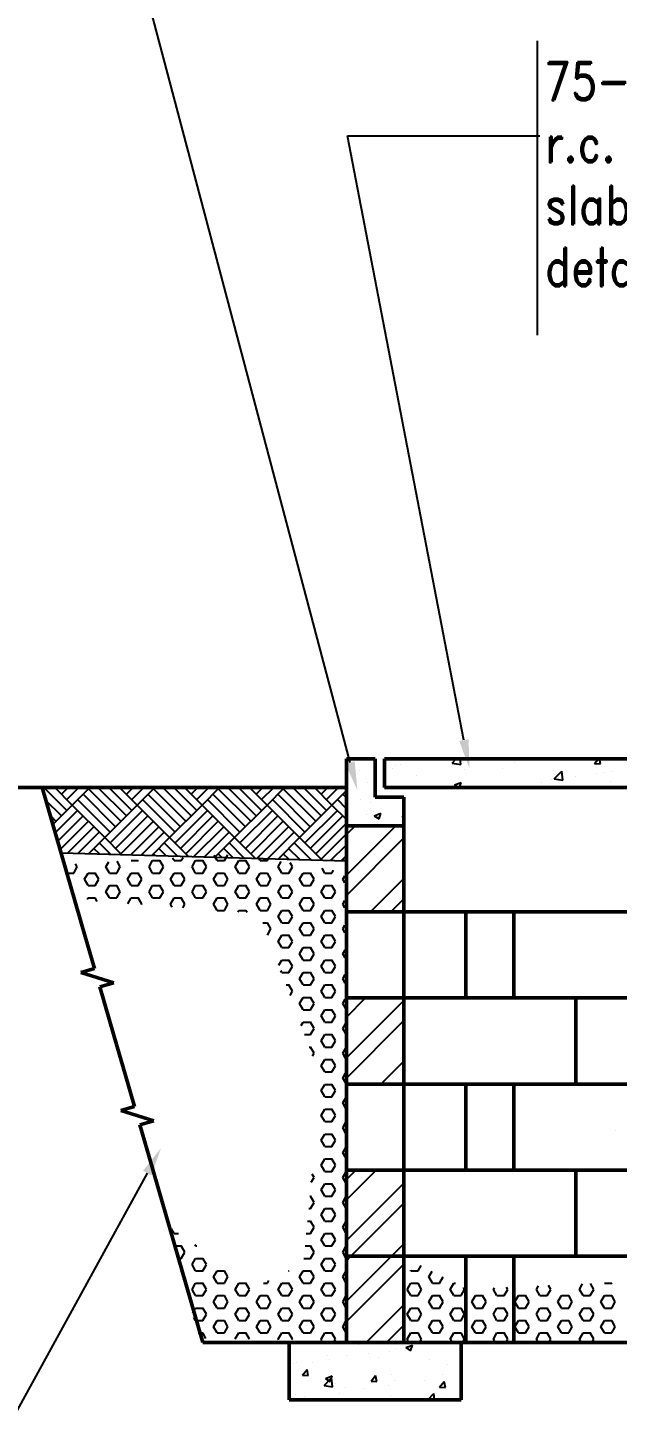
# Model space of a CAD drawing. Header units: inches. Extents: x 23 to 2032867, y 13 to 664695.
# Drawn here: x 1244426 to 1246951, y 499411 to 505325 of the extents above; entities that cross this region are included whole.
import ezdxf

# ---------------------------------------------------------------- set-up
doc = ezdxf.new("R2010")
doc.units = ezdxf.units.IN
doc.header["$MEASUREMENT"] = 0
doc.layers.add('PLUMBING', color=8, linetype='Continuous')
doc.layers.add('TXT2', color=7, linetype='Continuous', lineweight=0)
doc.layers.add('WALLS', color=7, linetype='Continuous', lineweight=50)
doc.styles.add('RomanS', font='romans.shx')
doc.styles.add('TXT1', font='romand__.ttf', dxfattribs={"width": 0.8, "height": 100})

msp = doc.modelspace()

# ---------------------------------------------------------------- linework, layer by layer
for p, q in [((1245806.108, 502179.453), (1244889.215, 505643.282)), ((1246608.714, 504008.205), (1246608.714, 505268.36)), ((1245795.86, 504862.194), (1246619.135, 504862.194)), ((1246293.706, 502275.06), (1245795.86, 504862.194)), ((1244593.514, 501974.124), (1244495.232, 502072.406)), ((1244616.679, 501997.288), (1244541.561, 502072.406)), ((1244547.185, 502066.783), (1244552.808, 502072.406)), ((1244570.349, 502043.618), (1244599.137, 502072.406)), ((1244593.514, 502020.453), (1244645.467, 502072.406)), ((1244616.679, 501997.288), (1244691.797, 502072.406)), ((1244825.162, 501927.794), (1244686.173, 502066.783)), ((1244848.327, 501950.959), (1244726.88, 502072.406)), ((1244871.492, 501974.124), (1244773.21, 502072.406)), ((1244894.657, 501997.288), (1244819.539, 502072.406)), ((1244848.327, 502043.618), (1244877.115, 502072.406)), ((1244871.492, 502020.453), (1244923.445, 502072.406)), ((1244894.657, 501997.288), (1244969.774, 502072.406)), ((1245103.14, 501927.794), (1244964.151, 502066.783)), ((1245126.305, 501950.959), (1245004.858, 502072.406)), ((1245149.47, 501974.124), (1245051.187, 502072.406)), ((1245172.635, 501997.288), (1245097.517, 502072.406)), ((1245126.305, 502043.618), (1245155.093, 502072.406)), ((1245149.47, 502020.453), (1245201.423, 502072.406)), ((1245172.635, 501997.288), (1245247.752, 502072.406)), ((1245381.118, 501927.794), (1245242.129, 502066.783)), ((1245404.283, 501950.959), (1245282.836, 502072.406)), ((1245427.448, 501974.124), (1245329.165, 502072.406)), ((1245450.612, 501997.288), (1245375.495, 502072.406)), ((1245404.283, 502043.618), (1245433.071, 502072.406)), ((1245427.448, 502020.453), (1245479.4, 502072.406)), ((1245450.612, 501997.288), (1245525.73, 502072.406)), ((1245659.096, 501927.794), (1245520.107, 502066.783)), ((1245682.261, 501950.959), (1245560.813, 502072.406)), ((1245705.425, 501974.124), (1245607.143, 502072.406)), ((1245728.59, 501997.288), (1245653.473, 502072.406)), ((1245682.261, 502043.618), (1245711.049, 502072.406)), ((1245705.425, 502020.453), (1245757.378, 502072.406)), ((1245728.59, 501997.288), (1245790.489, 502059.187)), ((1244570.349, 501950.959), (1244504.057, 502017.252)), ((1244778.833, 501881.464), (1244639.844, 502020.453)), ((1244801.998, 501904.629), (1244663.009, 502043.618)), ((1245056.811, 501881.464), (1244917.822, 502020.453)), ((1245079.975, 501904.629), (1244940.986, 502043.618)), ((1245334.788, 501881.464), (1245195.799, 502020.453)), ((1245357.953, 501904.629), (1245218.964, 502043.618)), ((1245612.766, 501881.464), (1245473.777, 502020.453)), ((1245635.931, 501904.629), (1245496.942, 502043.618)), ((1245790.489, 501981.719), (1245751.755, 502020.453)), ((1244547.185, 501927.794), (1244522.956, 501952.022)), ((1244533.842, 501914.451), (1244616.679, 501997.288)), ((1244544.25, 501878.53), (1244639.844, 501974.124)), ((1244554.658, 501842.608), (1244663.009, 501950.959)), ((1244755.668, 501858.299), (1244616.679, 501997.288)), ((1244755.668, 501858.299), (1244894.657, 501997.288)), ((1244778.833, 501835.135), (1244917.822, 501974.124)), ((1244801.998, 501811.97), (1244940.986, 501950.959)), ((1245033.646, 501858.299), (1244894.657, 501997.288)), ((1245033.646, 501858.299), (1245172.635, 501997.288)), ((1245056.811, 501835.135), (1245195.799, 501974.124)), ((1245079.975, 501811.97), (1245218.964, 501950.959)), ((1245311.624, 501858.299), (1245172.635, 501997.288)), ((1245311.624, 501858.299), (1245450.612, 501997.288)), ((1245334.788, 501835.135), (1245473.777, 501974.124)), ((1245357.953, 501811.97), (1245496.942, 501950.959)), ((1245589.601, 501858.299), (1245450.612, 501997.288)), ((1245589.601, 501858.299), (1245728.59, 501997.288)), ((1245612.766, 501835.135), (1245751.755, 501974.124)), ((1245635.931, 501811.97), (1245774.92, 501950.959)), ((1245790.489, 501935.39), (1245728.59, 501997.288)), ((1244565.066, 501806.686), (1244686.173, 501927.794)), ((1244597.194, 501792.485), (1244709.338, 501904.629)), ((1244642.218, 501791.179), (1244732.503, 501881.464)), ((1244825.162, 501788.805), (1244964.151, 501927.794)), ((1244867.337, 501784.65), (1244987.316, 501904.629)), ((1244912.361, 501783.344), (1245010.481, 501881.464)), ((1245103.14, 501788.805), (1245242.129, 501927.794)), ((1245137.48, 501776.815), (1245265.294, 501904.629)), ((1245182.504, 501775.51), (1245288.459, 501881.464)), ((1245381.118, 501788.805), (1245520.107, 501927.794)), ((1245407.623, 501768.981), (1245543.272, 501904.629)), ((1245452.647, 501767.675), (1245566.437, 501881.464)), ((1245659.096, 501788.805), (1245790.489, 501920.198)), ((1245790.489, 501697.483), (1246001.612, 501908.606)), ((1245790.489, 501871.219), (1245827.876, 501908.606)), ((1244687.241, 501789.873), (1244755.668, 501858.299)), ((1244780.469, 501787.169), (1244732.503, 501835.135)), ((1244828.182, 501785.785), (1244755.668, 501858.299)), ((1244957.385, 501782.038), (1245033.646, 501858.299)), ((1245066.749, 501778.867), (1245010.481, 501835.135)), ((1245114.462, 501777.483), (1245033.646, 501858.299)), ((1245227.528, 501774.204), (1245311.624, 501858.299)), ((1245353.029, 501770.564), (1245288.459, 501835.135)), ((1245400.743, 501769.18), (1245311.624, 501858.299)), ((1245497.671, 501766.369), (1245589.601, 501858.299)), ((1245639.31, 501762.261), (1245566.437, 501835.135)), ((1245687.023, 501760.878), (1245589.601, 501858.299)), ((1245682.261, 501765.64), (1245790.489, 501873.869)), ((1245722.79, 501759.84), (1245790.489, 501827.539)), ((1245790.489, 501610.615), (1246036.189, 501856.315)), ((1244568.943, 501793.304), (1245790.489, 501757.877)), ((1244732.755, 501788.553), (1244709.338, 501811.97)), ((1244971.322, 501781.634), (1244964.151, 501788.805)), ((1245019.036, 501780.25), (1244987.316, 501811.97)), ((1245052.95, 501759.37), (1245046.552, 501770.45)), ((1245083.662, 501759.37), (1245091.586, 501773.093)), ((1245237.225, 501759.37), (1245224.787, 501780.912)), ((1245257.603, 501773.332), (1245242.129, 501788.805)), ((1245305.316, 501771.948), (1245265.294, 501811.97)), ((1245267.937, 501759.37), (1245282.324, 501784.289)), ((1245421.5, 501759.37), (1245413.789, 501772.725)), ((1245452.212, 501759.37), (1245455.807, 501765.595)), ((1245543.883, 501765.029), (1245520.107, 501788.805)), ((1245591.597, 501763.645), (1245543.272, 501811.97)), ((1245767.814, 501758.534), (1245790.489, 501781.209)), ((1244868.675, 501759.37), (1244868.317, 501759.988)), ((1244868.675, 501759.37), (1244899.387, 501759.37)), ((1244899.387, 501759.37), (1244900.847, 501761.898)), ((1244960.812, 501759.37), (1244991.525, 501759.37)), ((1245052.95, 501759.37), (1245083.662, 501759.37)), ((1245145.087, 501759.37), (1245175.8, 501759.37)), ((1245237.225, 501759.37), (1245267.937, 501759.37)), ((1245329.362, 501759.37), (1245360.075, 501759.37)), ((1245421.5, 501759.37), (1245452.212, 501759.37)), ((1245893.666, 501540.056), (1246036.189, 501682.579)), ((1245980.534, 501540.056), (1246036.189, 501595.711)), ((1245790.489, 501089.407), (1245872.589, 501171.506)), ((1245790.489, 500915.67), (1246036.189, 501161.37)), ((1245790.489, 500828.802), (1246036.189, 501074.502)), ((1245938.379, 500802.956), (1246036.189, 500900.766)), ((1244937.801, 500421.857), (1244191.209, 499065.291)), ((1245790.489, 500394.462), (1245830.433, 500434.406)), ((1245790.489, 500307.594), (1245917.301, 500434.406)), ((1245790.489, 500133.858), (1246036.189, 500379.558)), ((1245809.355, 500065.856), (1246036.189, 500292.69)), ((1245983.091, 500065.856), (1246036.189, 500118.954)), ((1245790.489, 499873.254), (1245983.091, 500065.856)), ((1245790.489, 499786.385), (1246036.189, 500032.085)), ((1245875.146, 499697.306), (1246036.189, 499858.349)), ((1245962.014, 499697.306), (1246036.189, 499771.481))]:
    msp.add_line(p, q)
at = {"color": 0}
for p, q in [((1245802.149, 502182.192), (1245802.149, 502182.192)), ((1246228.703, 502194.288), (1246228.703, 502194.288)), ((1246243.562, 502176.951), (1246261.126, 502195.256)), ((1246243.562, 502176.951), (1246279.982, 502171.302)), ((1246279.994, 502171.298), (1246277.207, 502195.256)), ((1246509.248, 502180.936), (1246509.248, 502180.936)), ((1246808.808, 502191.016), (1246808.808, 502191.016)), ((1246853.202, 502175.748), (1246869.571, 502195.256)), ((1246877.69, 502173.603), (1246873.696, 502195.256)), ((1245845.827, 502147.193), (1245845.827, 502147.193)), ((1245989.888, 502153.295), (1245989.888, 502153.295)), ((1246000.918, 502167.611), (1246000.918, 502167.611)), ((1246020.749, 502172.955), (1246020.749, 502172.955)), ((1246089.718, 502124.018), (1246089.718, 502124.018)), ((1246239.35, 502163.719), (1246239.35, 502163.719)), ((1246296.559, 502150.234), (1246296.559, 502150.234)), ((1246457.95, 502154.483), (1246457.95, 502154.483)), ((1246676.55, 502145.247), (1246676.55, 502145.247)), ((1246680.597, 502109.171), (1246712.493, 502142.412)), ((1246717.029, 502103.518), (1246712.505, 502142.408)), ((1246770.55, 502121.606), (1246770.55, 502121.606)), ((1246853.202, 502175.748), (1246877.679, 502173.607)), ((1246862.724, 502132.967), (1246862.724, 502132.967)), ((1246895.15, 502136.01), (1246895.15, 502136.01)), ((1246925.64, 502142.024), (1246925.64, 502142.024)), ((1244825.162, 502066.783), (1244830.786, 502072.406)), ((1245103.14, 502066.783), (1245108.763, 502072.406)), ((1245381.118, 502066.783), (1245386.741, 502072.406)), ((1245659.096, 502066.783), (1245664.719, 502072.406)), ((1245879.465, 502095.185), (1245879.465, 502095.185)), ((1246253.826, 502083.481), (1246282.498, 502094.487)), ((1246253.826, 502083.481), (1246270.245, 502072.406)), ((1246275.102, 502072.406), (1246282.51, 502094.484)), ((1246409.416, 502074.061), (1246409.416, 502074.061)), ((1246623.91, 502091.974), (1246623.91, 502091.974)), ((1246668.036, 502108.109), (1246668.036, 502108.109)), ((1246680.597, 502109.171), (1246717.017, 502103.522)), ((1246714.521, 502073.449), (1246714.521, 502073.449)), ((1246921.362, 502099.665), (1246921.362, 502099.665)), ((1245790.489, 502028.049), (1245774.92, 502043.618)), ((1245852.936, 502019.809), (1245852.936, 502019.809)), ((1245893.191, 502006.099), (1245893.191, 502006.099)), ((1245874.486, 501958.865), (1245874.486, 501958.865)), ((1245907.465, 501968.995), (1245907.465, 501968.995)), ((1245909.755, 501951.404), (1245938.427, 501962.41)), ((1245909.755, 501951.404), (1245930.124, 501937.665)), ((1245930.136, 501937.662), (1245938.439, 501962.408)), ((1246028.867, 501944.817), (1246036.189, 501953.543)), ((1246028.867, 501944.817), (1246036.189, 501944.176)), ((1245782.45, 501758.11), (1245774.92, 501765.64)), ((1244579.636, 501737.501), (1244582.949, 501743.239)), ((1244601.73, 501706.174), (1244622.975, 501706.174)), ((1244622.975, 501706.174), (1244638.331, 501732.772)), ((1244638.331, 501732.772), (1244630.671, 501746.04)), ((1244669.043, 501679.576), (1244684.4, 501706.174)), ((1244684.4, 501706.174), (1244715.112, 501706.174)), ((1244730.468, 501679.576), (1244715.112, 501706.174)), ((1244761.181, 501732.772), (1244773.688, 501754.434)), ((1244776.537, 501706.174), (1244761.181, 501732.772)), ((1244776.537, 501706.174), (1244807.25, 501706.174)), ((1244807.25, 501706.174), (1244822.606, 501732.772)), ((1244822.606, 501732.772), (1244808.906, 501756.501)), ((1244853.318, 501679.576), (1244868.675, 501706.174)), ((1244868.675, 501706.174), (1244899.387, 501706.174)), ((1244914.743, 501679.576), (1244899.387, 501706.174)), ((1244945.456, 501732.772), (1244960.812, 501759.37)), ((1244960.812, 501706.174), (1244945.456, 501732.772)), ((1244960.812, 501706.174), (1244991.525, 501706.174)), ((1245006.881, 501732.772), (1244991.525, 501759.37)), ((1244991.525, 501706.174), (1245006.881, 501732.772)), ((1245037.593, 501679.576), (1245052.95, 501706.174)), ((1245052.95, 501706.174), (1245083.662, 501706.174)), ((1245099.018, 501679.576), (1245083.662, 501706.174)), ((1245129.731, 501732.772), (1245145.087, 501759.37)), ((1245145.087, 501706.174), (1245129.731, 501732.772)), ((1245145.087, 501706.174), (1245175.8, 501706.174)), ((1245191.156, 501732.772), (1245175.8, 501759.37)), ((1245175.8, 501706.174), (1245191.156, 501732.772)), ((1245221.868, 501679.576), (1245237.225, 501706.174)), ((1245237.225, 501706.174), (1245267.937, 501706.174)), ((1245283.293, 501679.576), (1245267.937, 501706.174)), ((1245314.006, 501732.772), (1245329.362, 501759.37)), ((1245329.362, 501706.174), (1245314.006, 501732.772)), ((1245329.362, 501706.174), (1245360.075, 501706.174)), ((1245375.431, 501732.772), (1245360.075, 501759.37)), ((1245360.075, 501706.174), (1245375.431, 501732.772)), ((1245406.143, 501679.576), (1245421.5, 501706.174)), ((1245421.5, 501706.174), (1245452.212, 501706.174)), ((1245467.568, 501679.576), (1245452.212, 501706.174)), ((1245498.281, 501732.772), (1245511.751, 501756.103)), ((1245513.637, 501706.174), (1245498.281, 501732.772)), ((1245513.637, 501706.174), (1245544.35, 501706.174)), ((1245544.35, 501706.174), (1245559.706, 501732.772)), ((1245559.706, 501732.772), (1245549.981, 501749.616)), ((1245590.418, 501679.576), (1245605.775, 501706.174)), ((1245605.775, 501706.174), (1245636.487, 501706.174)), ((1245651.843, 501679.576), (1245636.487, 501706.174)), ((1245697.912, 501706.174), (1245686.172, 501726.508)), ((1245697.912, 501706.174), (1245728.625, 501706.174)), ((1245728.625, 501706.174), (1245735.529, 501718.133)), ((1244684.4, 501652.978), (1244669.043, 501679.576)), ((1244684.4, 501652.978), (1244715.112, 501652.978)), ((1244715.112, 501652.978), (1244730.468, 501679.576)), ((1244761.181, 501626.381), (1244776.537, 501652.978)), ((1244776.537, 501652.978), (1244807.25, 501652.978)), ((1244822.606, 501626.381), (1244807.25, 501652.978)), ((1244868.675, 501652.978), (1244853.318, 501679.576)), ((1244868.675, 501652.978), (1244899.387, 501652.978)), ((1244899.387, 501652.978), (1244914.743, 501679.576)), ((1244945.456, 501626.381), (1244960.812, 501652.978)), ((1244960.812, 501652.978), (1244991.525, 501652.978)), ((1245006.881, 501626.381), (1244991.525, 501652.978)), ((1245052.95, 501652.978), (1245037.593, 501679.576)), ((1245052.95, 501652.978), (1245083.662, 501652.978)), ((1245083.662, 501652.978), (1245099.018, 501679.576)), ((1245129.731, 501626.381), (1245145.087, 501652.978)), ((1245145.087, 501652.978), (1245175.8, 501652.978)), ((1245191.156, 501626.381), (1245175.8, 501652.978)), ((1245237.225, 501652.978), (1245221.868, 501679.576)), ((1245237.225, 501652.978), (1245267.937, 501652.978)), ((1245267.937, 501652.978), (1245283.293, 501679.576)), ((1245314.006, 501626.381), (1245329.362, 501652.978)), ((1245329.362, 501652.978), (1245360.075, 501652.978)), ((1245375.431, 501626.381), (1245360.075, 501652.978)), ((1245421.5, 501652.978), (1245406.143, 501679.576)), ((1245421.5, 501652.978), (1245452.212, 501652.978)), ((1245452.212, 501652.978), (1245467.568, 501679.576)), ((1245498.281, 501626.381), (1245513.637, 501652.978)), ((1245513.637, 501652.978), (1245544.35, 501652.978)), ((1245559.706, 501626.381), (1245544.35, 501652.978)), ((1245605.775, 501652.978), (1245590.418, 501679.576)), ((1245605.775, 501652.978), (1245636.487, 501652.978)), ((1245636.487, 501652.978), (1245651.843, 501679.576)), ((1245682.556, 501626.381), (1245697.912, 501652.978)), ((1245697.912, 501652.978), (1245728.625, 501652.978)), ((1245743.981, 501626.381), (1245728.625, 501652.978)), ((1245774.693, 501679.576), (1245783.166, 501694.25)), ((1245783.311, 501664.651), (1245774.693, 501679.576)), ((1244680.962, 501593.829), (1244684.4, 501599.783)), ((1244684.4, 501599.783), (1244715.112, 501599.783)), ((1244724.004, 501584.381), (1244715.112, 501599.783)), ((1244776.537, 501599.783), (1244761.181, 501626.381)), ((1244776.537, 501599.783), (1244807.25, 501599.783)), ((1244807.25, 501599.783), (1244822.606, 501626.381)), ((1244854.232, 501574.767), (1244868.675, 501599.783)), ((1244868.675, 501599.783), (1244899.387, 501599.783)), ((1244914.743, 501573.185), (1244899.387, 501599.783)), ((1244960.812, 501599.783), (1244945.456, 501626.381)), ((1244960.812, 501599.783), (1244991.525, 501599.783)), ((1244991.525, 501599.783), (1245006.881, 501626.381)), ((1245037.593, 501573.185), (1245052.95, 501599.783)), ((1245052.95, 501599.783), (1245083.662, 501599.783)), ((1245099.018, 501573.185), (1245083.662, 501599.783)), ((1245145.087, 501599.783), (1245129.731, 501626.381)), ((1245145.087, 501599.783), (1245175.8, 501599.783)), ((1245175.8, 501599.783), (1245191.156, 501626.381)), ((1245221.868, 501573.185), (1245237.225, 501599.783)), ((1245237.225, 501599.783), (1245267.937, 501599.783)), ((1245283.293, 501573.185), (1245267.937, 501599.783)), ((1245329.362, 501599.783), (1245314.006, 501626.381)), ((1245329.362, 501599.783), (1245360.075, 501599.783)), ((1245360.075, 501599.783), (1245375.431, 501626.381)), ((1245406.143, 501573.185), (1245421.5, 501599.783)), ((1245421.5, 501599.783), (1245452.212, 501599.783)), ((1245467.568, 501573.185), (1245452.212, 501599.783)), ((1245513.637, 501599.783), (1245498.281, 501626.381)), ((1245513.637, 501599.783), (1245544.35, 501599.783)), ((1245544.35, 501599.783), (1245559.706, 501626.381)), ((1245590.418, 501573.185), (1245605.775, 501599.783)), ((1245605.775, 501599.783), (1245636.487, 501599.783)), ((1245651.843, 501573.185), (1245636.487, 501599.783)), ((1245697.912, 501599.783), (1245682.556, 501626.381)), ((1245697.912, 501599.783), (1245728.625, 501599.783)), ((1245728.625, 501599.783), (1245743.981, 501626.381)), ((1245774.693, 501573.185), (1245783.682, 501588.754)), ((1244913.145, 501570.417), (1244914.743, 501573.185)), ((1245044.803, 501560.698), (1245037.593, 501573.185)), ((1245089.887, 501557.369), (1245099.018, 501573.185)), ((1245237.225, 501546.587), (1245221.868, 501573.185)), ((1245237.225, 501546.587), (1245267.937, 501546.587)), ((1245267.937, 501546.587), (1245283.293, 501573.185)), ((1245325.543, 501539.972), (1245329.362, 501546.587)), ((1245329.362, 501546.587), (1245360.075, 501546.587)), ((1245365.601, 501537.014), (1245360.075, 501546.587)), ((1245421.5, 501546.587), (1245406.143, 501573.185)), ((1245421.5, 501546.587), (1245452.212, 501546.587)), ((1245452.212, 501546.587), (1245467.568, 501573.185)), ((1245498.281, 501519.989), (1245513.637, 501546.587)), ((1245513.637, 501546.587), (1245544.35, 501546.587)), ((1245559.706, 501519.989), (1245544.35, 501546.587)), ((1245605.775, 501546.587), (1245590.418, 501573.185)), ((1245605.775, 501546.587), (1245636.487, 501546.587)), ((1245636.487, 501546.587), (1245651.843, 501573.185)), ((1245682.556, 501519.989), (1245697.912, 501546.587)), ((1245697.912, 501546.587), (1245728.625, 501546.587)), ((1245743.981, 501519.989), (1245728.625, 501546.587)), ((1245783.836, 501557.349), (1245774.693, 501573.185)), ((1245432.693, 501493.392), (1245452.212, 501493.392)), ((1245467.568, 501466.794), (1245452.212, 501493.392)), ((1245452.444, 501440.598), (1245467.568, 501466.794)), ((1245513.637, 501493.392), (1245498.281, 501519.989)), ((1245513.637, 501493.392), (1245544.35, 501493.392)), ((1245544.35, 501493.392), (1245559.706, 501519.989)), ((1245590.418, 501466.794), (1245605.775, 501493.392)), ((1245605.775, 501440.196), (1245590.418, 501466.794)), ((1245605.775, 501493.392), (1245636.487, 501493.392)), ((1245651.843, 501466.794), (1245636.487, 501493.392)), ((1245636.487, 501440.196), (1245651.843, 501466.794)), ((1245697.912, 501493.392), (1245682.556, 501519.989)), ((1245697.912, 501493.392), (1245728.625, 501493.392)), ((1245728.625, 501493.392), (1245743.981, 501519.989)), ((1245774.693, 501466.794), (1245784.199, 501483.258)), ((1245784.362, 501450.048), (1245774.693, 501466.794)), ((1245498.281, 501413.598), (1245513.637, 501440.196)), ((1245513.637, 501387), (1245498.281, 501413.598)), ((1245513.637, 501440.196), (1245544.35, 501440.196)), ((1245559.706, 501413.598), (1245544.35, 501440.196)), ((1245544.35, 501387), (1245559.706, 501413.598)), ((1245605.775, 501440.196), (1245636.487, 501440.196)), ((1245682.556, 501413.598), (1245697.912, 501440.196)), ((1245697.912, 501387), (1245682.556, 501413.598)), ((1245697.912, 501440.196), (1245728.625, 501440.196)), ((1245743.981, 501413.598), (1245728.625, 501440.196)), ((1245728.625, 501387), (1245743.981, 501413.598)), ((1245513.637, 501387), (1245544.35, 501387)), ((1245590.418, 501360.402), (1245605.775, 501387)), ((1245605.775, 501333.805), (1245590.418, 501360.402)), ((1245605.775, 501387), (1245636.487, 501387)), ((1245651.843, 501360.402), (1245636.487, 501387)), ((1245636.487, 501333.805), (1245651.843, 501360.402)), ((1245697.912, 501387), (1245728.625, 501387)), ((1245774.693, 501360.402), (1245784.716, 501377.762)), ((1245784.887, 501342.746), (1245774.693, 501360.402)), ((1245500.75, 501311.484), (1245513.637, 501333.805)), ((1245513.637, 501333.805), (1245544.35, 501333.805)), ((1245559.706, 501307.207), (1245544.35, 501333.805)), ((1245544.35, 501280.609), (1245559.706, 501307.207)), ((1245605.775, 501333.805), (1245636.487, 501333.805)), ((1245682.556, 501307.207), (1245697.912, 501333.805)), ((1245697.912, 501280.609), (1245682.556, 501307.207)), ((1245697.912, 501333.805), (1245728.625, 501333.805)), ((1245743.981, 501307.207), (1245728.625, 501333.805)), ((1245728.625, 501280.609), (1245743.981, 501307.207)), ((1245513.637, 501280.609), (1245509.844, 501287.179)), ((1245513.637, 501280.609), (1245544.35, 501280.609)), ((1245590.418, 501254.011), (1245605.775, 501280.609)), ((1245605.775, 501227.413), (1245590.418, 501254.011)), ((1245605.775, 501280.609), (1245636.487, 501280.609)), ((1245651.843, 501254.011), (1245636.487, 501280.609)), ((1245636.487, 501227.413), (1245651.843, 501254.011)), ((1245697.912, 501280.609), (1245728.625, 501280.609)), ((1245774.693, 501254.011), (1245785.232, 501272.265)), ((1245785.413, 501235.445), (1245774.693, 501254.011)), ((1245532.204, 501227.413), (1245544.35, 501227.413)), ((1245559.706, 501200.816), (1245544.35, 501227.413)), ((1245549.056, 501182.37), (1245559.706, 501200.816)), ((1245590.418, 501147.62), (1245605.775, 501174.218)), ((1245605.775, 501227.413), (1245636.487, 501227.413)), ((1245605.775, 501174.218), (1245636.487, 501174.218)), ((1245651.843, 501147.62), (1245636.487, 501174.218)), ((1245682.556, 501200.816), (1245697.912, 501227.413)), ((1245697.912, 501174.218), (1245682.556, 501200.816)), ((1245697.912, 501227.413), (1245728.625, 501227.413)), ((1245697.912, 501174.218), (1245728.625, 501174.218)), ((1245743.981, 501200.816), (1245728.625, 501227.413)), ((1245728.625, 501174.218), (1245743.981, 501200.816)), ((1245605.775, 501121.022), (1245590.418, 501147.62)), ((1245605.775, 501121.022), (1245636.487, 501121.022)), ((1245636.487, 501121.022), (1245651.843, 501147.62)), ((1245682.556, 501094.424), (1245697.912, 501121.022)), ((1245697.912, 501121.022), (1245728.625, 501121.022)), ((1245743.981, 501094.424), (1245728.625, 501121.022)), ((1245774.693, 501147.62), (1245785.749, 501166.769)), ((1245785.938, 501128.143), (1245774.693, 501147.62)), ((1245597.362, 501053.256), (1245605.775, 501067.827)), ((1245605.775, 501067.827), (1245636.487, 501067.827)), ((1245651.843, 501041.229), (1245636.487, 501067.827)), ((1245697.912, 501067.827), (1245682.556, 501094.424)), ((1245697.912, 501067.827), (1245728.625, 501067.827)), ((1245728.625, 501067.827), (1245743.981, 501094.424)), ((1245774.693, 501041.229), (1245786.266, 501061.273)), ((1245611.813, 501014.631), (1245636.487, 501014.631)), ((1245636.487, 501014.631), (1245651.843, 501041.229)), ((1245682.556, 500988.033), (1245697.912, 501014.631)), ((1245697.912, 501014.631), (1245728.625, 501014.631)), ((1245743.981, 500988.033), (1245728.625, 501014.631)), ((1245786.464, 501020.842), (1245774.693, 501041.229)), ((1245631.716, 500961.435), (1245636.487, 500961.435)), ((1245651.843, 500934.838), (1245636.487, 500961.435)), ((1245645.668, 500924.142), (1245651.843, 500934.838)), ((1245697.912, 500961.435), (1245682.556, 500988.033)), ((1245697.912, 500961.435), (1245728.625, 500961.435)), ((1245728.625, 500961.435), (1245743.981, 500988.033)), ((1245774.693, 500934.838), (1245786.783, 500955.777)), ((1245786.989, 500913.54), (1245774.693, 500934.838)), ((1245682.556, 500881.642), (1245697.912, 500908.24)), ((1245697.912, 500855.044), (1245682.556, 500881.642)), ((1245697.912, 500908.24), (1245728.625, 500908.24)), ((1245743.981, 500881.642), (1245728.625, 500908.24)), ((1245728.625, 500855.044), (1245743.981, 500881.642)), ((1245697.912, 500855.044), (1245728.625, 500855.044)), ((1245774.693, 500828.446), (1245787.299, 500850.28)), ((1245787.515, 500806.239), (1245774.693, 500828.446)), ((1245682.556, 500775.251), (1245697.912, 500801.849)), ((1245697.912, 500748.653), (1245682.556, 500775.251)), ((1245697.912, 500801.849), (1245728.625, 500801.849)), ((1245743.981, 500775.251), (1245728.625, 500801.849)), ((1245728.625, 500748.653), (1245743.981, 500775.251)), ((1246025.247, 500802.956), (1246036.189, 500813.898)), ((1245697.912, 500748.653), (1245728.625, 500748.653)), ((1245774.693, 500722.055), (1245787.816, 500744.784)), ((1245788.041, 500698.937), (1245774.693, 500722.055)), ((1245682.556, 500668.86), (1245697.912, 500695.457)), ((1245697.912, 500642.262), (1245682.556, 500668.86)), ((1245697.912, 500695.457), (1245728.625, 500695.457)), ((1245697.912, 500642.262), (1245728.625, 500642.262)), ((1245743.981, 500668.86), (1245728.625, 500695.457)), ((1245728.625, 500642.262), (1245743.981, 500668.86)), ((1245774.693, 500615.664), (1245788.333, 500639.288)), ((1245682.556, 500562.468), (1245697.912, 500589.066)), ((1245697.912, 500589.066), (1245728.625, 500589.066)), ((1245743.981, 500562.468), (1245728.625, 500589.066)), ((1245788.566, 500591.636), (1245774.693, 500615.664)), ((1245697.912, 500535.871), (1245682.556, 500562.468)), ((1245697.912, 500535.871), (1245728.625, 500535.871)), ((1245728.625, 500535.871), (1245743.981, 500562.468)), ((1245774.693, 500509.273), (1245788.849, 500533.792)), ((1245682.556, 500456.077), (1245697.912, 500482.675)), ((1245697.912, 500482.675), (1245728.625, 500482.675)), ((1245743.981, 500456.077), (1245728.625, 500482.675)), ((1245789.092, 500484.334), (1245774.693, 500509.273)), ((1245640.031, 500382.423), (1245651.843, 500402.881)), ((1245651.843, 500402.881), (1245643.451, 500417.418)), ((1245697.912, 500429.479), (1245682.556, 500456.077)), ((1245697.912, 500429.479), (1245728.625, 500429.479)), ((1245728.625, 500429.479), (1245743.981, 500456.077)), ((1245774.693, 500402.881), (1245789.366, 500428.296)), ((1245789.617, 500377.033), (1245774.693, 500402.881)), ((1245682.556, 500349.686), (1245697.912, 500376.284)), ((1245697.912, 500323.088), (1245682.556, 500349.686)), ((1245697.912, 500376.284), (1245728.625, 500376.284)), ((1245743.981, 500349.686), (1245728.625, 500376.284)), ((1245728.625, 500323.088), (1245743.981, 500349.686)), ((1245634.234, 500323.088), (1245636.487, 500323.088)), ((1245651.843, 500296.49), (1245636.487, 500323.088)), ((1245636.487, 500269.892), (1245651.843, 500296.49)), ((1245697.912, 500323.088), (1245728.625, 500323.088)), ((1245774.693, 500296.49), (1245789.883, 500322.799)), ((1245790.05, 500269.892), (1245774.693, 500296.49)), ((1245629.036, 500269.892), (1245636.487, 500269.892)), ((1245682.556, 500243.295), (1245697.912, 500269.892)), ((1245697.912, 500216.697), (1245682.556, 500243.295)), ((1245697.912, 500269.892), (1245728.625, 500269.892)), ((1245743.981, 500243.295), (1245728.625, 500269.892)), ((1245728.625, 500216.697), (1245743.981, 500243.295)), ((1245790.05, 500269.892), (1245790.142, 500269.892)), ((1245052.95, 500163.501), (1245041.273, 500183.726)), ((1245623.838, 500216.697), (1245636.487, 500216.697)), ((1245651.843, 500190.099), (1245636.487, 500216.697)), ((1245636.487, 500163.501), (1245651.843, 500190.099)), ((1245697.912, 500216.697), (1245728.625, 500216.697)), ((1245774.693, 500190.099), (1245790.05, 500216.697)), ((1245790.05, 500163.501), (1245774.693, 500190.099)), ((1245790.05, 500216.697), (1245790.403, 500216.697)), ((1245052.476, 500109.485), (1245052.95, 500110.306)), ((1245052.95, 500163.501), (1245071.092, 500163.501)), ((1245052.95, 500110.306), (1245083.662, 500110.306)), ((1245099.018, 500083.708), (1245083.662, 500110.306)), ((1245145.087, 500110.306), (1245142.233, 500115.249)), ((1245145.087, 500110.306), (1245149.521, 500110.306)), ((1245613.442, 500110.306), (1245636.487, 500110.306)), ((1245618.64, 500163.501), (1245636.487, 500163.501)), ((1245651.843, 500083.708), (1245636.487, 500110.306)), ((1245682.556, 500136.903), (1245697.912, 500163.501)), ((1245697.912, 500110.306), (1245682.556, 500136.903)), ((1245697.912, 500163.501), (1245728.625, 500163.501)), ((1245697.912, 500110.306), (1245728.625, 500110.306)), ((1245743.981, 500136.903), (1245728.625, 500163.501)), ((1245728.625, 500110.306), (1245743.981, 500136.903)), ((1245774.693, 500083.708), (1245790.05, 500110.306)), ((1245790.05, 500163.501), (1245790.663, 500163.501)), ((1245790.05, 500110.306), (1245790.924, 500110.306)), ((1245067.054, 500057.11), (1245083.662, 500057.11)), ((1245083.662, 500057.11), (1245099.018, 500083.708)), ((1245129.731, 500030.512), (1245145.087, 500057.11)), ((1245145.087, 500057.11), (1245175.8, 500057.11)), ((1245191.156, 500030.512), (1245175.8, 500057.11)), ((1245608.244, 500057.11), (1245636.487, 500057.11)), ((1245636.487, 500057.11), (1245651.843, 500083.708)), ((1245682.556, 500030.512), (1245697.912, 500057.11)), ((1245697.912, 500057.11), (1245728.625, 500057.11)), ((1245743.981, 500030.512), (1245728.625, 500057.11)), ((1245790.05, 500057.11), (1245774.693, 500083.708)), ((1245790.05, 500057.11), (1245791.184, 500057.11)), ((1245790.489, 500046.99), (1245809.355, 500065.856)), ((1245081.861, 500003.914), (1245083.662, 500003.914)), ((1245099.018, 499977.317), (1245083.662, 500003.914)), ((1245145.087, 500003.914), (1245129.731, 500030.512)), ((1245145.087, 500003.914), (1245175.8, 500003.914)), ((1245175.8, 500003.914), (1245191.156, 500030.512)), ((1245221.868, 499977.317), (1245237.225, 500003.914)), ((1245237.225, 500003.914), (1245267.937, 500003.914)), ((1245283.293, 499977.317), (1245267.937, 500003.914)), ((1245541.957, 500003.914), (1245544.35, 500003.914)), ((1245544.35, 500003.914), (1245545.32, 500005.596)), ((1245590.418, 499977.317), (1245605.775, 500003.914)), ((1245605.775, 500003.914), (1245636.487, 500003.914)), ((1245651.843, 499977.317), (1245636.487, 500003.914)), ((1245697.912, 500003.914), (1245682.556, 500030.512)), ((1245697.912, 500003.914), (1245728.625, 500003.914)), ((1245728.625, 500003.914), (1245743.981, 500030.512)), ((1245774.693, 499977.317), (1245790.05, 500003.914)), ((1245790.05, 500003.914), (1245791.445, 500003.914)), ((1246066.462, 500003.914), (1246064.789, 500006.812)), ((1246066.462, 500003.914), (1246097.175, 500003.914)), ((1246097.175, 500003.914), (1246110.549, 500027.08)), ((1246143.243, 499977.317), (1246157.767, 500002.473)), ((1245092.437, 499965.918), (1245099.018, 499977.317)), ((1245129.731, 499924.121), (1245145.087, 499950.719)), ((1245145.087, 499950.719), (1245175.8, 499950.719)), ((1245191.156, 499924.121), (1245175.8, 499950.719)), ((1245237.225, 499950.719), (1245221.868, 499977.317)), ((1245237.225, 499950.719), (1245267.937, 499950.719)), ((1245267.937, 499950.719), (1245283.293, 499977.317)), ((1245314.006, 499924.121), (1245329.362, 499950.719)), ((1245329.362, 499950.719), (1245360.075, 499950.719)), ((1245375.431, 499924.121), (1245360.075, 499950.719)), ((1245435.566, 499950.719), (1245452.212, 499950.719)), ((1245452.212, 499950.719), (1245458.968, 499962.42)), ((1245498.281, 499924.121), (1245513.637, 499950.719)), ((1245513.637, 499950.719), (1245544.35, 499950.719)), ((1245559.706, 499924.121), (1245544.35, 499950.719)), ((1245605.775, 499950.719), (1245590.418, 499977.317)), ((1245605.775, 499950.719), (1245636.487, 499950.719)), ((1245636.487, 499950.719), (1245651.843, 499977.317)), ((1245682.556, 499924.121), (1245697.912, 499950.719)), ((1245697.912, 499950.719), (1245728.625, 499950.719)), ((1245743.981, 499924.121), (1245728.625, 499950.719)), ((1245790.05, 499950.719), (1245774.693, 499977.317)), ((1245790.05, 499950.719), (1245791.705, 499950.719)), ((1246051.517, 499924.833), (1246066.462, 499950.719)), ((1246066.462, 499950.719), (1246097.175, 499950.719)), ((1246112.531, 499924.121), (1246097.175, 499950.719)), ((1246158.6, 499950.719), (1246143.243, 499977.317)), ((1246158.6, 499950.719), (1246189.312, 499950.719)), ((1246189.312, 499950.719), (1246204.668, 499977.317)), ((1246204.668, 499977.317), (1246204.078, 499978.339)), ((1246235.381, 499924.121), (1246250.737, 499950.719)), ((1246250.737, 499950.719), (1246257.08, 499950.719)), ((1246296.806, 499924.121), (1246291.937, 499932.553)), ((1246419.656, 499924.121), (1246423.85, 499931.385)), ((1246481.081, 499924.121), (1246475.615, 499933.588)), ((1246603.931, 499924.121), (1246612.768, 499939.427)), ((1246665.356, 499924.121), (1246655.47, 499941.244)), ((1246788.206, 499924.121), (1246801.686, 499947.469)), ((1246849.631, 499924.121), (1246835.324, 499948.9)), ((1246895.7, 499950.719), (1246895.276, 499951.452)), ((1246895.7, 499950.719), (1246926.412, 499950.719)), ((1246926.412, 499950.719), (1246927.631, 499952.83)), ((1245145.087, 499897.523), (1245129.731, 499924.121)), ((1245145.087, 499897.523), (1245175.8, 499897.523)), ((1245175.8, 499897.523), (1245191.156, 499924.121)), ((1245221.868, 499870.925), (1245237.225, 499897.523)), ((1245237.225, 499844.328), (1245221.868, 499870.925)), ((1245237.225, 499897.523), (1245267.937, 499897.523)), ((1245283.293, 499870.925), (1245267.937, 499897.523)), ((1245267.937, 499844.328), (1245283.293, 499870.925)), ((1245329.362, 499897.523), (1245314.006, 499924.121)), ((1245329.362, 499897.523), (1245360.075, 499897.523)), ((1245360.075, 499897.523), (1245375.431, 499924.121)), ((1245406.143, 499870.925), (1245421.5, 499897.523)), ((1245421.5, 499844.328), (1245406.143, 499870.925)), ((1245421.5, 499897.523), (1245452.212, 499897.523)), ((1245467.568, 499870.925), (1245452.212, 499897.523)), ((1245452.212, 499844.328), (1245467.568, 499870.925)), ((1245513.637, 499897.523), (1245498.281, 499924.121)), ((1245513.637, 499897.523), (1245544.35, 499897.523)), ((1245544.35, 499897.523), (1245559.706, 499924.121)), ((1245590.418, 499870.925), (1245605.775, 499897.523)), ((1245605.775, 499844.328), (1245590.418, 499870.925)), ((1245605.775, 499897.523), (1245636.487, 499897.523)), ((1245651.843, 499870.925), (1245636.487, 499897.523)), ((1245636.487, 499844.328), (1245651.843, 499870.925)), ((1245697.912, 499897.523), (1245682.556, 499924.121)), ((1245697.912, 499897.523), (1245728.625, 499897.523)), ((1245728.625, 499897.523), (1245743.981, 499924.121)), ((1245774.693, 499870.925), (1245790.05, 499897.523)), ((1245790.05, 499844.328), (1245774.693, 499870.925)), ((1245790.05, 499897.523), (1245791.966, 499897.523)), ((1246066.462, 499897.523), (1246051.337, 499923.721)), ((1246066.462, 499897.523), (1246097.175, 499897.523)), ((1246097.175, 499897.523), (1246112.531, 499924.121)), ((1246143.243, 499870.925), (1246158.6, 499897.523)), ((1246158.6, 499844.328), (1246143.243, 499870.925)), ((1246158.6, 499897.523), (1246189.312, 499897.523)), ((1246204.668, 499870.925), (1246189.312, 499897.523)), ((1246189.312, 499844.328), (1246204.668, 499870.925)), ((1246250.737, 499897.523), (1246235.381, 499924.121)), ((1246250.737, 499897.523), (1246281.45, 499897.523)), ((1246281.45, 499897.523), (1246296.806, 499924.121)), ((1246327.518, 499870.925), (1246342.875, 499897.523)), ((1246342.875, 499844.328), (1246327.518, 499870.925)), ((1246342.875, 499897.523), (1246373.587, 499897.523)), ((1246388.943, 499870.925), (1246373.587, 499897.523)), ((1246373.587, 499844.328), (1246388.943, 499870.925)), ((1246435.012, 499897.523), (1246419.656, 499924.121)), ((1246435.012, 499897.523), (1246465.725, 499897.523)), ((1246465.725, 499897.523), (1246481.081, 499924.121)), ((1246511.793, 499870.925), (1246527.15, 499897.523)), ((1246527.15, 499844.328), (1246511.793, 499870.925)), ((1246527.15, 499897.523), (1246557.862, 499897.523)), ((1246573.218, 499870.925), (1246557.862, 499897.523)), ((1246557.862, 499844.328), (1246573.218, 499870.925)), ((1246619.287, 499897.523), (1246603.931, 499924.121)), ((1246619.287, 499897.523), (1246650, 499897.523)), ((1246650, 499897.523), (1246665.356, 499924.121)), ((1246696.068, 499870.925), (1246711.425, 499897.523)), ((1246711.425, 499844.328), (1246696.068, 499870.925)), ((1246711.425, 499897.523), (1246742.137, 499897.523)), ((1246757.493, 499870.925), (1246742.137, 499897.523)), ((1246742.137, 499844.328), (1246757.493, 499870.925)), ((1246803.562, 499897.523), (1246788.206, 499924.121)), ((1246803.562, 499897.523), (1246834.275, 499897.523)), ((1246834.275, 499897.523), (1246849.631, 499924.121)), ((1246880.343, 499870.925), (1246895.7, 499897.523)), ((1246895.7, 499844.328), (1246880.343, 499870.925)), ((1246895.7, 499897.523), (1246926.412, 499897.523)), ((1246941.768, 499870.925), (1246926.412, 499897.523)), ((1246926.412, 499844.328), (1246941.768, 499870.925)), ((1245132.399, 499822.351), (1245145.087, 499844.328)), ((1245145.087, 499844.328), (1245175.8, 499844.328)), ((1245191.156, 499817.73), (1245175.8, 499844.328)), ((1245175.8, 499791.132), (1245191.156, 499817.73)), ((1245237.225, 499844.328), (1245267.937, 499844.328)), ((1245314.006, 499817.73), (1245329.362, 499844.328)), ((1245329.362, 499791.132), (1245314.006, 499817.73)), ((1245329.362, 499844.328), (1245360.075, 499844.328)), ((1245375.431, 499817.73), (1245360.075, 499844.328)), ((1245360.075, 499791.132), (1245375.431, 499817.73)), ((1245421.5, 499844.328), (1245452.212, 499844.328)), ((1245498.281, 499817.73), (1245513.637, 499844.328)), ((1245513.637, 499791.132), (1245498.281, 499817.73)), ((1245513.637, 499844.328), (1245544.35, 499844.328)), ((1245559.706, 499817.73), (1245544.35, 499844.328)), ((1245544.35, 499791.132), (1245559.706, 499817.73)), ((1245605.775, 499844.328), (1245636.487, 499844.328)), ((1245682.556, 499817.73), (1245697.912, 499844.328)), ((1245697.912, 499791.132), (1245682.556, 499817.73)), ((1245697.912, 499844.328), (1245728.625, 499844.328)), ((1245743.981, 499817.73), (1245728.625, 499844.328)), ((1245728.625, 499791.132), (1245743.981, 499817.73)), ((1245790.05, 499844.328), (1245792.226, 499844.328)), ((1246051.106, 499817.73), (1246066.462, 499844.328)), ((1246066.462, 499791.132), (1246051.106, 499817.73)), ((1246066.462, 499844.328), (1246097.175, 499844.328)), ((1246112.531, 499817.73), (1246097.175, 499844.328)), ((1246097.175, 499791.132), (1246112.531, 499817.73)), ((1246158.6, 499844.328), (1246189.312, 499844.328)), ((1246235.381, 499817.73), (1246250.737, 499844.328)), ((1246250.737, 499791.132), (1246235.381, 499817.73)), ((1246250.737, 499844.328), (1246281.45, 499844.328)), ((1246296.806, 499817.73), (1246281.45, 499844.328)), ((1246281.45, 499791.132), (1246296.806, 499817.73)), ((1246342.875, 499844.328), (1246373.587, 499844.328)), ((1246419.656, 499817.73), (1246435.012, 499844.328)), ((1246435.012, 499791.132), (1246419.656, 499817.73)), ((1246435.012, 499844.328), (1246465.725, 499844.328)), ((1246481.081, 499817.73), (1246465.725, 499844.328)), ((1246465.725, 499791.132), (1246481.081, 499817.73)), ((1246527.15, 499844.328), (1246557.862, 499844.328)), ((1246603.931, 499817.73), (1246619.287, 499844.328)), ((1246619.287, 499791.132), (1246603.931, 499817.73)), ((1246619.287, 499844.328), (1246650, 499844.328)), ((1246665.356, 499817.73), (1246650, 499844.328)), ((1246650, 499791.132), (1246665.356, 499817.73)), ((1246711.425, 499844.328), (1246742.137, 499844.328)), ((1246788.206, 499817.73), (1246803.562, 499844.328)), ((1246803.562, 499791.132), (1246788.206, 499817.73)), ((1246803.562, 499844.328), (1246834.275, 499844.328)), ((1246849.631, 499817.73), (1246834.275, 499844.328)), ((1246834.275, 499791.132), (1246849.631, 499817.73)), ((1246895.7, 499844.328), (1246926.412, 499844.328)), ((1245145.087, 499791.132), (1245137.367, 499804.503)), ((1245145.087, 499791.132), (1245175.8, 499791.132)), ((1245221.868, 499764.534), (1245237.225, 499791.132)), ((1245237.225, 499737.936), (1245221.868, 499764.534)), ((1245237.225, 499791.132), (1245267.937, 499791.132)), ((1245283.293, 499764.534), (1245267.937, 499791.132)), ((1245267.937, 499737.936), (1245283.293, 499764.534)), ((1245329.362, 499791.132), (1245360.075, 499791.132)), ((1245406.143, 499764.534), (1245421.5, 499791.132)), ((1245421.5, 499737.936), (1245406.143, 499764.534)), ((1245421.5, 499791.132), (1245452.212, 499791.132)), ((1245467.568, 499764.534), (1245452.212, 499791.132)), ((1245452.212, 499737.936), (1245467.568, 499764.534)), ((1245513.637, 499791.132), (1245544.35, 499791.132)), ((1245590.418, 499764.534), (1245605.775, 499791.132)), ((1245605.775, 499737.936), (1245590.418, 499764.534)), ((1245605.775, 499791.132), (1245636.487, 499791.132)), ((1245651.843, 499764.534), (1245636.487, 499791.132)), ((1245636.487, 499737.936), (1245651.843, 499764.534)), ((1245697.912, 499791.132), (1245728.625, 499791.132)), ((1245774.693, 499764.534), (1245790.05, 499791.132)), ((1245790.05, 499737.936), (1245774.693, 499764.534)), ((1245790.05, 499791.132), (1245792.487, 499791.132)), ((1246066.462, 499791.132), (1246097.175, 499791.132)), ((1246143.243, 499764.534), (1246158.6, 499791.132)), ((1246158.6, 499737.936), (1246143.243, 499764.534)), ((1246158.6, 499791.132), (1246189.312, 499791.132)), ((1246204.668, 499764.534), (1246189.312, 499791.132)), ((1246189.312, 499737.936), (1246204.668, 499764.534)), ((1246250.737, 499791.132), (1246281.45, 499791.132)), ((1246327.518, 499764.534), (1246342.875, 499791.132)), ((1246342.875, 499737.936), (1246327.518, 499764.534)), ((1246342.875, 499791.132), (1246373.587, 499791.132)), ((1246388.943, 499764.534), (1246373.587, 499791.132)), ((1246373.587, 499737.936), (1246388.943, 499764.534)), ((1246435.012, 499791.132), (1246465.725, 499791.132)), ((1246511.793, 499764.534), (1246527.15, 499791.132)), ((1246527.15, 499737.936), (1246511.793, 499764.534)), ((1246527.15, 499791.132), (1246557.862, 499791.132)), ((1246573.218, 499764.534), (1246557.862, 499791.132)), ((1246557.862, 499737.936), (1246573.218, 499764.534)), ((1246619.287, 499791.132), (1246650, 499791.132)), ((1246696.068, 499764.534), (1246711.425, 499791.132)), ((1246711.425, 499737.936), (1246696.068, 499764.534)), ((1246711.425, 499791.132), (1246742.137, 499791.132)), ((1246757.493, 499764.534), (1246742.137, 499791.132)), ((1246742.137, 499737.936), (1246757.493, 499764.534)), ((1246803.562, 499791.132), (1246834.275, 499791.132)), ((1246880.343, 499764.534), (1246895.7, 499791.132)), ((1246895.7, 499737.936), (1246880.343, 499764.534)), ((1246895.7, 499791.132), (1246926.412, 499791.132)), ((1246941.768, 499764.534), (1246926.412, 499791.132)), ((1246926.412, 499737.936), (1246941.768, 499764.534)), ((1245155.896, 499737.936), (1245175.8, 499737.936)), ((1245189.338, 499714.488), (1245175.8, 499737.936)), ((1245237.225, 499737.936), (1245267.937, 499737.936)), ((1245314.51, 499712.212), (1245329.362, 499737.936)), ((1245329.362, 499737.936), (1245360.075, 499737.936)), ((1245375.431, 499711.339), (1245360.075, 499737.936)), ((1245375.297, 499711.107), (1245375.431, 499711.339)), ((1245421.5, 499737.936), (1245452.212, 499737.936)), ((1245498.281, 499711.339), (1245513.637, 499737.936)), ((1245499.721, 499708.845), (1245498.281, 499711.339)), ((1245513.637, 499737.936), (1245544.35, 499737.936)), ((1245559.706, 499711.339), (1245544.35, 499737.936)), ((1245557.658, 499707.791), (1245559.706, 499711.339)), ((1245605.775, 499737.936), (1245636.487, 499737.936)), ((1245622.92, 499695.822), (1245622.92, 499695.822)), ((1245682.556, 499711.339), (1245697.912, 499737.936)), ((1245685.951, 499705.459), (1245682.556, 499711.339)), ((1245697.912, 499737.936), (1245728.625, 499737.936)), ((1245743.981, 499711.339), (1245728.625, 499737.936)), ((1245740.019, 499704.476), (1245743.981, 499711.339)), ((1245790.05, 499737.936), (1245792.748, 499737.936)), ((1246051.106, 499711.339), (1246066.462, 499737.936)), ((1246055.623, 499703.514), (1246051.106, 499711.339)), ((1246066.462, 499737.936), (1246097.175, 499737.936)), ((1246112.531, 499711.339), (1246097.175, 499737.936)), ((1246108.013, 499703.514), (1246112.531, 499711.339)), ((1246158.6, 499737.936), (1246189.312, 499737.936)), ((1246206.928, 499696.473), (1246206.928, 499696.473)), ((1246234.458, 499693.763), (1246234.458, 499693.763)), ((1246235.381, 499711.339), (1246250.737, 499737.936)), ((1246239.898, 499703.514), (1246235.381, 499711.339)), ((1246250.737, 499737.936), (1246281.45, 499737.936)), ((1246296.806, 499711.339), (1246281.45, 499737.936)), ((1246292.288, 499703.514), (1246296.806, 499711.339)), ((1246342.875, 499737.936), (1246373.587, 499737.936)), ((1246419.656, 499711.339), (1246435.012, 499737.936)), ((1246424.173, 499703.514), (1246419.656, 499711.339)), ((1246435.012, 499737.936), (1246465.725, 499737.936)), ((1246481.081, 499711.339), (1246465.725, 499737.936)), ((1246476.563, 499703.514), (1246481.081, 499711.339)), ((1246527.15, 499737.936), (1246557.862, 499737.936)), ((1246603.931, 499711.339), (1246619.287, 499737.936)), ((1246608.448, 499703.514), (1246603.931, 499711.339)), ((1246619.287, 499737.936), (1246650, 499737.936)), ((1246665.356, 499711.339), (1246650, 499737.936)), ((1246660.838, 499703.514), (1246665.356, 499711.339)), ((1246711.425, 499737.936), (1246742.137, 499737.936)), ((1246788.206, 499711.339), (1246803.562, 499737.936)), ((1246792.723, 499703.514), (1246788.206, 499711.339)), ((1246803.562, 499737.936), (1246834.275, 499737.936)), ((1246849.631, 499711.339), (1246834.275, 499737.936)), ((1246845.113, 499703.514), (1246849.631, 499711.339)), ((1246895.7, 499737.936), (1246926.412, 499737.936)), ((1245709.263, 499640.816), (1245709.263, 499640.816)), ((1245789.835, 499641.424), (1245789.835, 499641.424)), ((1245841.521, 499686.586), (1245841.521, 499686.586)), ((1245885.728, 499650.476), (1245885.728, 499650.476)), ((1245976.854, 499659.848), (1245976.854, 499659.848)), ((1246000.087, 499670.257), (1246000.087, 499670.257)), ((1246045.229, 499675.093), (1246073.902, 499686.1)), ((1246045.229, 499675.093), (1246065.599, 499661.354)), ((1246060.121, 499677.35), (1246060.121, 499677.35)), ((1246065.608, 499661.351), (1246073.912, 499686.097)), ((1246079.368, 499673.345), (1246079.368, 499673.345)), ((1246124.543, 499691.469), (1246124.543, 499691.469)), ((1246278.721, 499668.114), (1246278.721, 499668.114)), ((1245563.143, 499605.382), (1245563.143, 499605.382)), ((1245577.146, 499610.721), (1245577.146, 499610.721)), ((1245602.262, 499557.726), (1245622.004, 499581.253)), ((1245626.748, 499555.582), (1245622.013, 499581.251)), ((1245646.914, 499609.483), (1245646.914, 499609.483)), ((1245718.234, 499625.8), (1245718.234, 499625.8)), ((1245927.863, 499631.58), (1245927.863, 499631.58)), ((1246146.463, 499622.344), (1246146.463, 499622.344)), ((1246222.665, 499601.557), (1246222.665, 499601.557)), ((1245602.262, 499557.726), (1245626.739, 499555.585)), ((1245695.239, 499512.421), (1245727.134, 499545.663)), ((1245701.158, 499543.017), (1245729.831, 499554.023)), ((1245701.158, 499543.017), (1245721.528, 499529.277)), ((1245721.537, 499529.275), (1245729.84, 499554.02)), ((1245731.668, 499506.769), (1245727.144, 499545.659)), ((1245745.036, 499519.571), (1245745.036, 499519.571)), ((1245895.98, 499532.029), (1245915.722, 499555.556)), ((1245895.98, 499532.029), (1245920.457, 499529.888)), ((1245920.466, 499529.885), (1245915.731, 499555.553)), ((1245983.851, 499560.564), (1245983.851, 499560.564)), ((1245995.108, 499533.937), (1245995.108, 499533.937)), ((1246126.731, 499532.251), (1246126.731, 499532.251)), ((1246189.698, 499506.332), (1246209.44, 499529.859)), ((1246201.949, 499560.153), (1246201.949, 499560.153)), ((1246214.184, 499504.188), (1246209.449, 499529.856)), ((1245572.167, 499474.401), (1245572.167, 499474.401)), ((1245610.507, 499464.289), (1245610.507, 499464.289)), ((1245695.239, 499512.421), (1245731.658, 499506.773)), ((1245760.05, 499478.434), (1245760.05, 499478.434)), ((1245784.856, 499505.104), (1245784.856, 499505.104)), ((1245869.127, 499498.337), (1245869.127, 499498.337)), ((1245971.641, 499511.833), (1245971.641, 499511.833)), ((1245978.65, 499469.197), (1245978.65, 499469.197)), ((1246138.957, 499451.606), (1246164.169, 499477.883)), ((1246167.235, 499451.606), (1246164.179, 499477.879)), ((1246189.698, 499506.332), (1246214.175, 499504.191)), ((1246197.251, 499459.961), (1246197.251, 499459.961))]:
    msp.add_line(p, q, dxfattribs=at)
for points in [[(1246313.812, 502278.929), (1246273.6, 502271.191), (1246316.92, 502154.424)], [(1245825.902, 502184.692), (1245786.315, 502174.213), (1245837.545, 502060.693)], [(1244919.863, 500431.729), (1244955.739, 500411.985), (1244997.034, 500529.484)]]:
    msp.add_solid(points)
at = {"layer": 'WALLS'}
for p, q in [((1245913.339, 502195.256), (1245790.489, 502195.256)), ((1245790.489, 502195.256), (1245790.489, 501908.606)), ((1245913.339, 502031.456), (1245913.339, 502195.256)), ((1245954.289, 502072.406), (1245954.289, 502195.256)), ((1245954.289, 502195.256), (1248738.889, 502195.256)), ((1245790.489, 502072.406), (1243909.499, 502072.406)), ((1244672.758, 501435.003), (1244488.076, 502072.406)), ((1248738.889, 502072.406), (1245954.289, 502072.406)), ((1246036.189, 502031.456), (1245913.339, 502031.456)), ((1246036.189, 501908.606), (1246036.189, 502031.456)), ((1245790.489, 501908.606), (1246036.189, 501908.606)), ((1245790.489, 501540.056), (1245790.489, 501908.606)), ((1245790.489, 501908.606), (1246036.189, 501908.606)), ((1246036.189, 501908.606), (1246036.189, 501540.056)), ((1245790.489, 501171.506), (1245790.489, 501540.056)), ((1246036.189, 501540.056), (1245790.489, 501540.056)), ((1246036.189, 501540.056), (1248656.989, 501540.056)), ((1246036.189, 501171.506), (1246036.189, 501540.056)), ((1246302.364, 501171.506), (1246302.364, 501540.056)), ((1246507.114, 501171.506), (1246507.114, 501540.056)), ((1244712.644, 501297.34), (1244672.758, 501435.003)), ((1244653.646, 501280.246), (1244712.644, 501297.34)), ((1244794.435, 501235.769), (1244653.646, 501280.246)), ((1244735.437, 501218.675), (1244794.435, 501235.769)), ((1244775.323, 501081.012), (1244735.437, 501218.675)), ((1246036.189, 501171.506), (1245790.489, 501171.506)), ((1245790.489, 501171.506), (1245790.489, 500802.956)), ((1246036.189, 501171.506), (1248656.989, 501171.506)), ((1246036.189, 500802.956), (1246036.189, 501171.506)), ((1246773.289, 500802.956), (1246773.289, 501171.506)), ((1244809.512, 500963.015), (1244775.323, 501081.012)), ((1244843.7, 500845.018), (1244809.512, 500963.015)), ((1244883.587, 500707.355), (1244843.7, 500845.018)), ((1245790.489, 500434.406), (1245790.489, 500802.956)), ((1245790.489, 500802.956), (1246036.189, 500802.956)), ((1248656.989, 500802.956), (1246036.189, 500802.956)), ((1246036.189, 500434.406), (1246036.189, 500802.956)), ((1246302.364, 500434.406), (1246302.364, 500802.956)), ((1246507.114, 500434.406), (1246507.114, 500802.956)), ((1244824.588, 500690.261), (1244883.587, 500707.355)), ((1244965.378, 500645.785), (1244824.588, 500690.261)), ((1244906.379, 500628.691), (1244965.378, 500645.785)), ((1244946.266, 500491.028), (1244906.379, 500628.691)), ((1245176.239, 499697.306), (1244946.266, 500491.028)), ((1245790.489, 500434.406), (1246036.189, 500434.406)), ((1245790.489, 500065.856), (1245790.489, 500434.406)), ((1246036.189, 500434.406), (1248656.989, 500434.406)), ((1246036.189, 500434.406), (1246036.189, 500065.856)), ((1246773.289, 500065.856), (1246773.289, 500434.406)), ((1246036.189, 500065.856), (1245790.489, 500065.856)), ((1246036.189, 500065.856), (1245790.489, 500065.856)), ((1245790.489, 500065.856), (1245790.489, 499697.306)), ((1248656.989, 500065.856), (1246036.189, 500065.856)), ((1246036.189, 499697.306), (1246036.189, 500065.856)), ((1246302.364, 499697.306), (1246302.364, 500065.856)), ((1246507.114, 499697.306), (1246507.114, 500065.856)), ((1245176.239, 499697.306), (1249639.789, 499697.306)), ((1245544.789, 499697.306), (1246281.889, 499697.306)), ((1245544.789, 499451.606), (1245544.789, 499697.306)), ((1245790.489, 499697.306), (1246036.189, 499697.306)), ((1246281.889, 499697.306), (1246281.889, 499451.606)), ((1246281.889, 499451.606), (1245544.789, 499451.606))]:
    msp.add_line(p, q, dxfattribs=at)

# ---------------------------------------------------------------- texts
at = {"layer": 'PLUMBING', "style": 'RomanS', "width": 0.8}
msp.add_text('"Z"', height=0.1134, dxfattribs=at).set_placement((1246944.322, 500602.719))
at = {"layer": 'TXT2', "style": 'TXT1', "width": 0.8}
for s, p in [('75-100mm thick precast', (1246640.11, 505013.844)), ('r.c. (XPM no.9) cover', (1246640.11, 504748.644)), ("slabs to str. engrs' drwgs.,", (1246640.11, 504483.444)), ('details & specifications.', (1246640.11, 504218.244))]:
    msp.add_text(s, height=163.8, dxfattribs=at).set_placement(p)

doc.saveas('drawing.dxf')
